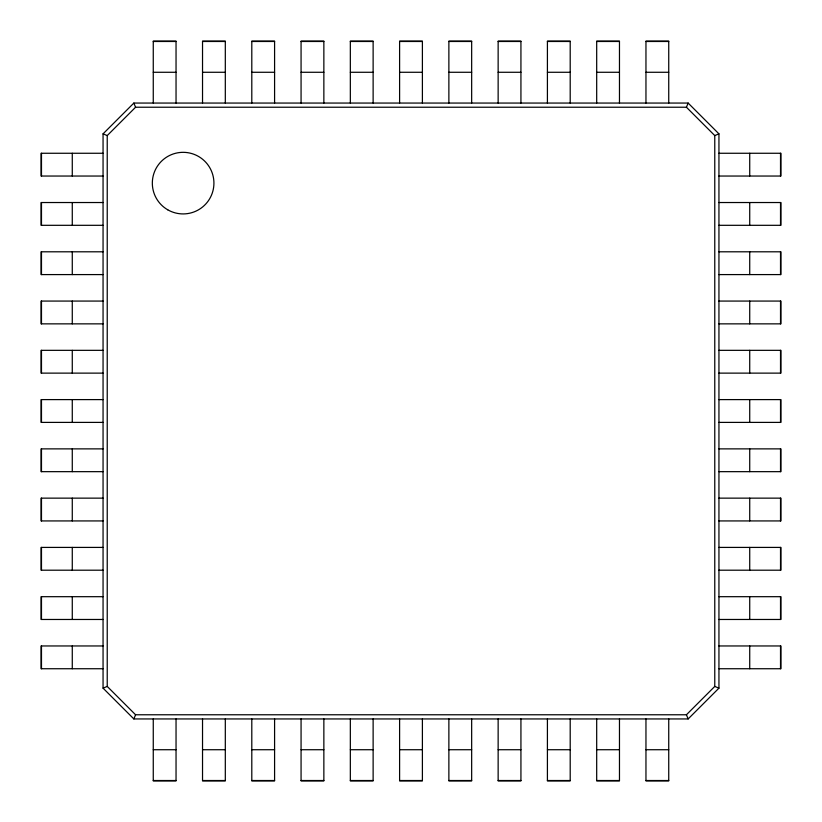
<?xml version="1.0" encoding="UTF-8"?>
<svg xmlns="http://www.w3.org/2000/svg" width="822" height="822" viewBox="0 0 822 822"><rect width="100%" height="100%" fill="white"/><g stroke="black" fill="none" stroke-linecap="round" stroke-linejoin="round"><path stroke-width="1.23" d="M133.852 718.942L688.148 718.942L718.942 688.148L718.942 133.852L688.148 103.058L133.852 103.058L103.058 133.852L103.058 688.148L133.852 718.942L135.579 714.77L686.421 714.77L714.77 686.421L714.77 135.579L686.421 107.23L135.579 107.23L107.23 135.579L107.23 686.421L135.579 714.77M686.421 107.23L688.148 103.058M714.77 135.579L718.942 133.852M103.058 688.148L107.23 686.421M153.262 41.48L176.042 41.48M202.531 41.48L225.31 41.48M251.799 41.48L274.589 41.48M301.068 41.48L323.858 41.48M350.336 41.48L373.126 41.48M399.605 41.48L422.395 41.48M448.874 41.48L471.664 41.48M498.142 41.48L520.932 41.48M547.411 41.48L570.201 41.48M596.69 41.48L619.469 41.48M645.958 41.48L668.738 41.48M153.262 72.274L176.042 72.274M202.531 72.274L225.31 72.274M251.799 72.274L274.589 72.274M301.068 72.274L323.858 72.274M350.336 72.274L373.126 72.274M399.605 72.274L422.395 72.274M448.874 72.274L471.664 72.274M498.142 72.274L520.932 72.274M547.411 72.274L570.201 72.274M596.69 72.274L619.469 72.274M645.958 72.274L668.738 72.274M103.058 153.262L41.1 153.262L41.1 176.042L103.058 176.042M718.942 153.262L780.9 153.262L780.9 176.042L718.942 176.042M103.058 202.531L41.1 202.531L41.1 225.31L103.058 225.31M718.942 202.531L780.9 202.531L780.9 225.31L718.942 225.31M103.058 251.799L41.1 251.799L41.1 274.589L103.058 274.589M718.942 251.799L780.9 251.799L780.9 274.589L718.942 274.589M103.058 301.068L41.1 301.068L41.1 323.858L103.058 323.858M718.942 301.068L780.9 301.068L780.9 323.858L718.942 323.858M103.058 350.336L41.1 350.336L41.1 373.126L103.058 373.126M718.942 350.336L780.9 350.336L780.9 373.126L718.942 373.126M103.058 399.605L41.1 399.605L41.1 422.395L103.058 422.395M718.942 399.605L780.9 399.605L780.9 422.395L718.942 422.395M103.058 448.874L41.1 448.874L41.1 471.664L103.058 471.664M718.942 448.874L780.9 448.874L780.9 471.664L718.942 471.664M103.058 498.142L41.1 498.142L41.1 520.932L103.058 520.932M718.942 498.142L780.9 498.142L780.9 520.932L718.942 520.932M103.058 547.411L41.1 547.411L41.1 570.201L103.058 570.201M718.942 547.411L780.9 547.411L780.9 570.201L718.942 570.201M103.058 596.69L41.1 596.69L41.1 619.469L103.058 619.469M718.942 596.69L780.9 596.69L780.9 619.469L718.942 619.469M103.058 645.958L41.1 645.958L41.1 668.738L103.058 668.738M718.942 645.958L780.9 645.958L780.9 668.738L718.942 668.738M153.262 749.726L176.042 749.726M202.531 749.726L225.31 749.726M251.799 749.726L274.589 749.726M301.068 749.726L323.858 749.726M350.336 749.726L373.126 749.726M399.605 749.726L422.395 749.726M448.874 749.726L471.664 749.726M498.142 749.726L520.932 749.726M547.411 749.726L570.201 749.726M596.69 749.726L619.469 749.726M645.958 749.726L668.738 749.726M153.262 780.52L176.042 780.52M202.531 780.52L225.31 780.52M251.799 780.52L274.589 780.52M301.068 780.52L323.858 780.52M350.336 780.52L373.126 780.52M399.605 780.52L422.395 780.52M448.874 780.52L471.664 780.52M498.142 780.52L520.932 780.52M547.411 780.52L570.201 780.52M596.69 780.52L619.469 780.52M645.958 780.52L668.738 780.52M103.058 133.852L107.23 135.579M714.77 686.421L718.942 688.148M686.421 714.77L688.148 718.942M133.852 103.058L135.579 107.23M780.52 153.262L780.52 176.042M780.52 202.531L780.52 225.31M780.52 251.799L780.52 274.589M780.52 301.068L780.52 323.858M780.52 350.336L780.52 373.126M780.52 399.605L780.52 422.395M780.52 448.874L780.52 471.664M780.52 498.142L780.52 520.932M780.52 547.411L780.52 570.201M780.52 596.69L780.52 619.469M780.52 645.958L780.52 668.738M749.726 153.262L749.726 176.042M749.726 202.531L749.726 225.31M749.726 251.799L749.726 274.589M749.726 301.068L749.726 323.858M749.726 350.336L749.726 373.126M749.726 399.605L749.726 422.395M749.726 448.874L749.726 471.664M749.726 498.142L749.726 520.932M749.726 547.411L749.726 570.201M749.726 596.69L749.726 619.469M749.726 645.958L749.726 668.738M668.738 103.058L668.738 41.1L645.958 41.1L645.958 103.058M668.738 718.942L668.738 780.9L645.958 780.9L645.958 718.942M619.469 103.058L619.469 41.1L596.69 41.1L596.69 103.058M619.469 718.942L619.469 780.9L596.69 780.9L596.69 718.942M570.201 103.058L570.201 41.1L547.411 41.1L547.411 103.058M570.201 718.942L570.201 780.9L547.411 780.9L547.411 718.942M520.932 103.058L520.932 41.1L498.142 41.1L498.142 103.058M520.932 718.942L520.932 780.9L498.142 780.9L498.142 718.942M471.664 103.058L471.664 41.1L448.874 41.1L448.874 103.058M471.664 718.942L471.664 780.9L448.874 780.9L448.874 718.942M422.395 103.058L422.395 41.1L399.605 41.1L399.605 103.058M422.395 718.942L422.395 780.9L399.605 780.9L399.605 718.942M373.126 103.058L373.126 41.1L350.336 41.1L350.336 103.058M373.126 718.942L373.126 780.9L350.336 780.9L350.336 718.942M323.858 103.058L323.858 41.1L301.068 41.1L301.068 103.058M323.858 718.942L323.858 780.9L301.068 780.9L301.068 718.942M274.589 103.058L274.589 41.1L251.799 41.1L251.799 103.058M274.589 718.942L274.589 780.9L251.799 780.9L251.799 718.942M225.31 103.058L225.31 41.1L202.531 41.1L202.531 103.058M225.31 718.942L225.31 780.9L202.531 780.9L202.531 718.942M176.042 103.058L176.042 41.1L153.262 41.1L153.262 103.058M176.042 718.942L176.042 780.9L153.262 780.9L153.262 718.942M72.274 153.262L72.274 176.042M72.274 202.531L72.274 225.31M72.274 251.799L72.274 274.589M72.274 301.068L72.274 323.858M72.274 350.336L72.274 373.126M72.274 399.605L72.274 422.395M72.274 448.874L72.274 471.664M72.274 498.142L72.274 520.932M72.274 547.411L72.274 570.201M72.274 596.69L72.274 619.469M72.274 645.958L72.274 668.738M41.48 153.262L41.48 176.042M41.48 202.531L41.48 225.31M41.48 251.799L41.48 274.589M41.48 301.068L41.48 323.858M41.48 350.336L41.48 373.126M41.48 399.605L41.48 422.395M41.48 448.874L41.48 471.664M41.48 498.142L41.48 520.932M41.48 547.411L41.48 570.201M41.48 596.69L41.48 619.469M41.48 645.958L41.48 668.738M167.729 209.795A30.794 30.794 0 0 0 213.925 183.131A30.794 30.794 0 0 0 167.729 156.457A30.794 30.794 0 0 0 167.729 209.795"/></g></svg>
